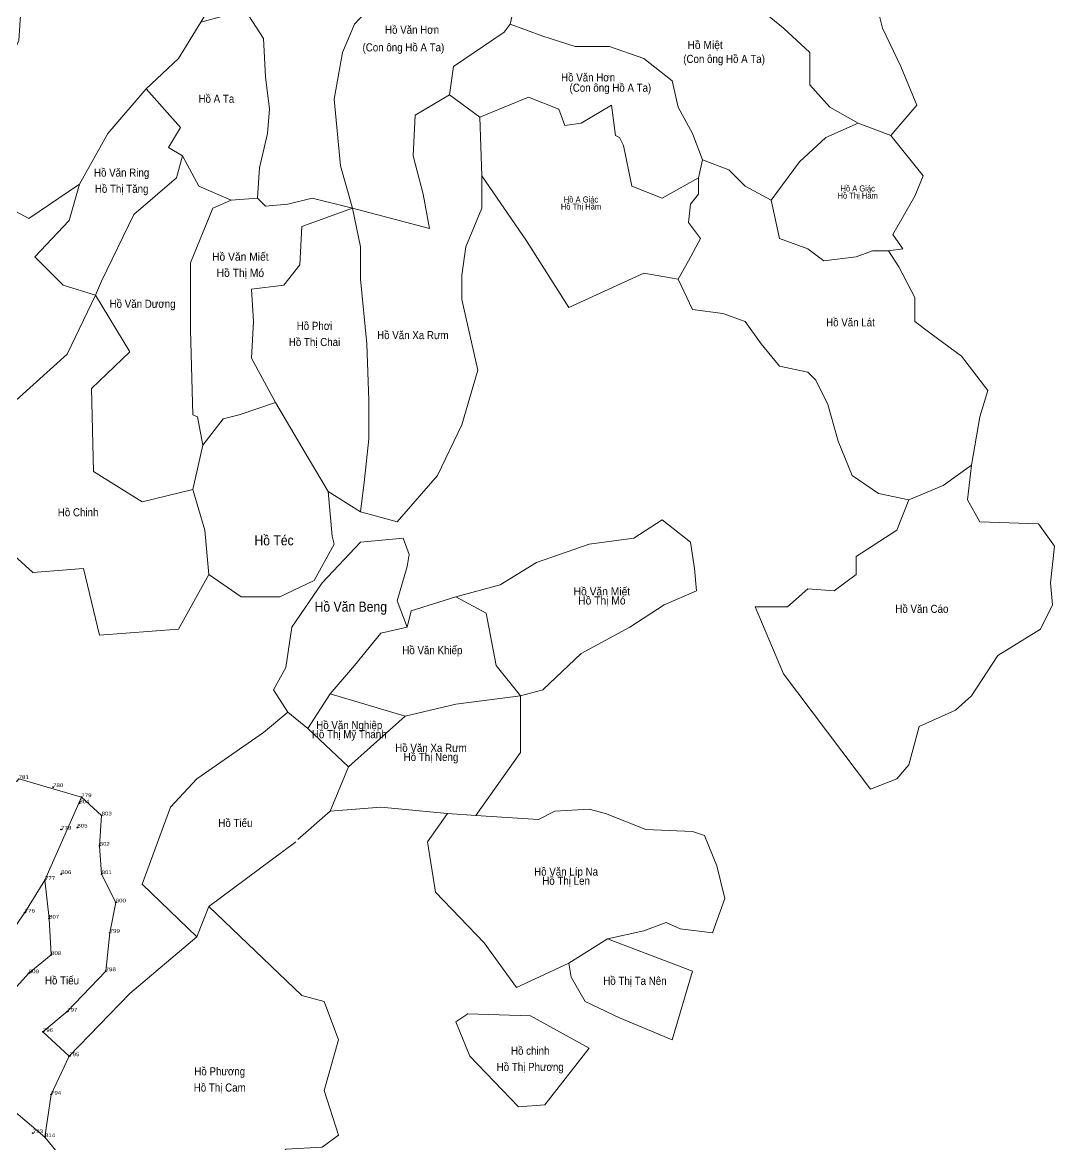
# Model space of a CAD drawing. Header units: metres. Extents: x 549244 to 555620, y 1839739 to 1842785.
# Drawn here: x 552719 to 553229, y 1841856 to 1842411 of the extents above; entities that cross this region are included whole.
import ezdxf
from ezdxf.enums import TextEntityAlignment as Align

# ---------------------------------------------------------------- set-up
doc = ezdxf.new("R2010")
doc.units = ezdxf.units.M
doc.header["$LTSCALE"] = 0.72
doc.header["$PDMODE"] = 32
doc.header["$PDSIZE"] = 0.36
doc.layers.add('10', color=7, linetype='Continuous', lineweight=13)
doc.layers.add('15', color=7, linetype='Continuous', lineweight=13)
doc.layers.add('12', color=7, linetype='Continuous')
doc.layers.add('7', color=7, linetype='Continuous')

msp = doc.modelspace()

# ---------------------------------------------------------------- linework, layer by layer
at = {"layer": '10'}
for p, q in [((553154, 1842299), (553149, 1842306)), ((552870, 1842179), (552886, 1842169)), ((552871, 1842079), (552908, 1842068)), ((552943, 1842019), (552965, 1842050)), ((552855, 1842007), (552871, 1842021)), ((552943, 1842019), (552929, 1842020)), ((552943, 1842019), (552944.09, 1842020.6))]:
    msp.add_line(p, q, dxfattribs=at)
for points in [[(553132, 1842361), (553116, 1842354), (553103, 1842342)], [(553132, 1842361), (553148, 1842355), (553164, 1842335), (553160, 1842325), (553149, 1842306)], [(552798, 1842345), (552795, 1842334), (552774, 1842316), (552758, 1842283), (552755, 1842276), (552739, 1842281)], [(552946, 1842335), (552946, 1842319), (552938, 1842300), (552936, 1842286), (552936, 1842274), (552944, 1842239), (552936, 1842212), (552924, 1842187), (552904, 1842164), (552886, 1842169)], [(552747, 1842331), (552742, 1842313), (552725, 1842295), (552739, 1842281)], [(552822, 1842323), (552813, 1842319), (552802, 1842292), (552802, 1842259), (552803, 1842217), (552805.45, 1842215.91), (552808, 1842202)], [(552844, 1842223), (552832, 1842245), (552833, 1842263), (552832, 1842279), (552848, 1842281), (552856, 1842291), (552857, 1842310), (552882, 1842319)], [(552886, 1842169), (552888, 1842185), (552890, 1842205), (552890, 1842224), (552889, 1842252), (552886, 1842284), (552886, 1842300), (552882, 1842319)], [(553154, 1842299), (553147, 1842298), (553139, 1842298), (553131, 1842295)], [(552772, 1842248), (552755, 1842276), (552741, 1842247), (552692, 1842203), (552682, 1842187), (552689, 1842175), (552708, 1842166), (552713, 1842149), (552724, 1842139), (552749, 1842141), (552757, 1842108), (552796, 1842111), (552811, 1842138)], [(552772, 1842248), (552753, 1842230), (552754, 1842189), (552778, 1842174), (552803, 1842180)], [(553188, 1842192), (553186, 1842175), (553192, 1842164), (553221, 1842163), (553229, 1842152), (553227, 1842134), (553228, 1842123), (553222, 1842111), (553201, 1842098), (553188, 1842078), (553180, 1842071), (553162, 1842063), (553157, 1842044), (553151, 1842037), (553138, 1842032), (553095, 1842089), (553081, 1842122)], [(553081, 1842122), (553097, 1842122), (553107, 1842131), (553120, 1842130), (553131, 1842138), (553131, 1842147), (553151, 1842160), (553157, 1842175)], [(552933, 1842127), (552955, 1842133), (552973, 1842144), (552999, 1842153), (553021, 1842156), (553035, 1842165), (553049, 1842154), (553051, 1842141), (553052, 1842130), (553036, 1842123), (553019, 1842112), (552995, 1842099), (552976, 1842081), (552965, 1842078)], [(552909, 1842112), (552904, 1842125), (552909, 1842142), (552910, 1842148), (552907, 1842156), (552886, 1842154), (552867, 1842134), (552852, 1842112), (552849, 1842092), (552843, 1842081), (552850, 1842070), (552860, 1842062)], [(552965, 1842078), (552953, 1842093), (552948, 1842119), (552933, 1842127), (552911, 1842120), (552909, 1842112), (552896, 1842109), (552883, 1842093), (552871, 1842079), (552860, 1842062), (552880, 1842043)], [(552929, 1842020), (552896, 1842023), (552871, 1842021), (552880, 1842043), (552908, 1842068), (552933, 1842074), (552965, 1842078), (552965, 1842050)], [(552778, 1841985), (552792, 1842023), (552805, 1842037), (552838, 1842060), (552850, 1842070)], [(552653, 1842039), (552674, 1842036), (552698, 1842013), (552717, 1842037), (552748, 1842028), (552730, 1841987), (552720, 1841971), (552709, 1841955), (552700, 1841926), (552690, 1841923), (552680, 1841903), (552649, 1841933), (552611, 1841954), (552611, 1841969), (552618, 1841987), (552615, 1841992)], [(552762, 1841961), (552765, 1841976), (552758, 1841990), (552757, 1842004), (552758, 1842019), (552748, 1842028)], [(552929, 1842020), (552919, 1842006), (552923, 1841981), (552947, 1841956), (552963, 1841934), (552989, 1841946), (553008, 1841958), (553026, 1841962), (553037, 1841966), (553044, 1841963), (553060, 1841961), (553066, 1841978), (553062, 1841994), (553056, 1842009), (553050, 1842011), (553027, 1842012), (553007, 1842020), (552999, 1842022), (552982, 1842021), (552974, 1842017), (552943, 1842019)], [(552778, 1841985), (552805, 1841959), (552811, 1841974), (552854, 1842006)], [(552730, 1841987), (552732, 1841968), (552733, 1841950), (552722, 1841941), (552713, 1841931), (552712, 1841913), (552709, 1841906), (552698, 1841887), (552730, 1841860), (552733, 1841881), (552742, 1841900), (552729, 1841912), (552741, 1841922), (552760, 1841942), (552762, 1841961)], [(552811, 1841974), (552857, 1841930), (552868, 1841927), (552875, 1841908), (552868, 1841883), (552875, 1841861), (552867, 1841855), (552849, 1841854), (552837, 1841838), (552807, 1841821), (552794, 1841819), (552789, 1841801), (552771, 1841810), (552730, 1841860)], [(552742, 1841900), (552772, 1841931), (552805, 1841959)], [(552989, 1841946), (552990, 1841939), (552997, 1841927), (553014, 1841919), (553040, 1841908), (553050, 1841942), (553008, 1841958)]]:
    msp.add_lwpolyline(points, dxfattribs=at)
for points in [[(552846, 1842127), (552827, 1842127), (552811, 1842138), (552809, 1842160), (552803, 1842180), (552808, 1842202), (552818, 1842215), (552826, 1842217), (552844, 1842223), (552857, 1842201), (552870, 1842179), (552872, 1842157), (552873, 1842153), (552863, 1842135)], [(552977, 1841876), (552999, 1841904), (552970, 1841920), (552939, 1841921), (552933, 1841917), (552940, 1841900), (552964, 1841875)]]:
    msp.add_lwpolyline(points, close=True, dxfattribs=at)
at = {"layer": '15'}
msp.add_lwpolyline([(552750, 1842462), (552718, 1842417), (552717, 1842402), (552706, 1842378), (552687, 1842373), (552688, 1842358), (552686, 1842348), (552705, 1842323), (552722, 1842314), (552747, 1842331), (552761, 1842356), (552780, 1842378), (552796, 1842393), (552807, 1842411), (552822, 1842436), (552846, 1842469), (552850, 1842481), (552811, 1842501), (552769, 1842479)], close=True, dxfattribs=at)
for points in [[(552934, 1842480), (552919, 1842463), (552915, 1842454), (552908, 1842447), (552899, 1842435), (552895, 1842423), (552883, 1842410), (552877, 1842396), (552873, 1842373), (552876, 1842340), (552882, 1842319), (552920, 1842309), (552917, 1842326), (552912, 1842345), (552913, 1842365), (552930, 1842375)], [(553068, 1842431), (553072, 1842444), (553070, 1842468), (553093, 1842459), (553113, 1842453), (553128, 1842444), (553139, 1842428), (553144, 1842408), (553153, 1842389), (553161, 1842370), (553148, 1842355)], [(552965, 1842432), (552960, 1842410), (552976, 1842404), (552992, 1842399), (553009, 1842399), (553026, 1842393), (553040, 1842382), (553043, 1842369), (553050, 1842356), (553055, 1842343), (553068, 1842338), (553076, 1842330), (553089, 1842323)], [(553132, 1842361), (553118, 1842369), (553108, 1842380), (553108, 1842396), (553095, 1842408), (553078, 1842422)], [(552882, 1842319), (552862, 1842324), (552850, 1842321), (552839, 1842320), (552835, 1842324), (552836, 1842339), (552840, 1842356), (552841, 1842368), (552839, 1842384), (552838, 1842403), (552829, 1842417), (552807, 1842411)], [(552960, 1842410), (552957, 1842406), (552932, 1842389), (552930, 1842375), (552945, 1842364), (552969, 1842374), (552984, 1842368), (552987, 1842360), (552995, 1842361), (553010, 1842370), (553012, 1842355), (553014, 1842354), (553016, 1842350), (553020, 1842330), (553035, 1842324), (553053, 1842334), (553055, 1842343)], [(552780, 1842378), (552797, 1842359), (552791, 1842349), (552798, 1842345), (552806, 1842330), (552822, 1842323), (552835, 1842324)], [(552945, 1842364), (552946, 1842335), (552968, 1842303), (552989, 1842270), (553026, 1842287), (553043, 1842284), (553048, 1842293), (553054, 1842304), (553048, 1842312), (553049, 1842321), (553053, 1842326), (553053, 1842334)], [(553103, 1842342), (553089, 1842323), (553093, 1842304), (553107, 1842299), (553115, 1842293), (553131, 1842295)], [(553043, 1842284), (553050, 1842269), (553065, 1842267), (553076, 1842263), (553084, 1842252), (553093, 1842241), (553107, 1842238), (553111, 1842234), (553117, 1842222), (553122, 1842204), (553129, 1842187), (553142, 1842178), (553157, 1842175), (553174, 1842182), (553188, 1842192), (553192, 1842216), (553196, 1842229), (553183, 1842246), (553168, 1842257), (553160, 1842263), (553160, 1842275), (553152, 1842290), (553147, 1842298)]]:
    msp.add_lwpolyline(points, dxfattribs=at)
at = {"layer": '7'}
for p in [(552734, 1842033), (552748, 1842028), (552747, 1842025), (552758, 1842019), (552738, 1842012), (552746, 1842013), (552757, 1842004), (552738, 1841990), (552758, 1841990), (552730, 1841987), (552765, 1841976), (552720, 1841971), (552732, 1841968), (552762, 1841961), (552733, 1841950), (552722, 1841941), (552760, 1841942), (552741, 1841922), (552729, 1841912), (552742, 1841900), (552733, 1841881), (552724, 1841862), (552730, 1841860)]:
    msp.add_point(p, dxfattribs=at)

# ---------------------------------------------------------------- texts
at = {"layer": '10'}
for s, height, width, p in [('Hồ Văn Ring', 4, 0.9, (552767.89, 1842334.66)), ('Hồ Thị Tăng', 4, 0.9, (552767.9, 1842326.66)), ('Hồ Thị Hăm', 3, 0.9, (553131.69, 1842323.81)), ('Hồ A Giác', 3, 0.9, (553131.69, 1842327.31)), ('Hồ Thị Hăm', 3, 0.9, (552994.93, 1842318.37)), ('Hồ A Giác', 3, 0.9, (552994.94, 1842321.87)), ('Hồ Văn Miết', 4, 0.95, (552826.57, 1842293.1)), ('Hồ Thị Mó', 4, 0.95, (552826.57, 1842285.1)), ('Hồ Văn Dương', 4, 0.9, (552778.23, 1842269.82)), ('Hồ Phơi', 4, 0.9, (552863.23, 1842258.92)), ('Hồ Thị Chai', 4, 0.9, (552863.23, 1842250.92)), ('Hồ Văn Xa Rưm', 4, 0.9, (552911.84, 1842254.34)), ('Hồ Chinh', 4, 0.9, (552746.37, 1842166.79)), ('Hồ Téc', 5, 0.9, (552843.23, 1842152.43)), ('Hồ Văn Miết', 4, 0.95, (553005.27, 1842127.7)), ('Hồ Thị Mó', 4, 0.95, (553005.26, 1842123.2)), ('Hồ Văn Beng', 5, 0.9, (552881.16, 1842119.64)), ('Hồ Văn Cáo', 4, 0.9, (553163.42, 1842119.08)), ('Hồ Văn Khiếp', 4, 0.9, (552921.46, 1842098.65)), ('Hồ Văn Nghiệp', 4, 0.9, (552880.39, 1842061.62)), ('Hồ Thị Mỹ Thanh', 4, 0.9, (552880.39, 1842057.12)), ('Hồ Văn Xa Rưm', 4, 0.9, (552920.79, 1842050.36)), ('Hồ Thị Neng', 4, 0.9, (552920.8, 1842045.86)), ('Hồ Tiếu', 4, 0.9, (552824.12, 1842013.24)), ('Hồ Văn Líp Na', 4, 0.9, (552987.57, 1841989.2)), ('Hồ Thị Len', 4, 0.9, (552987.57, 1841984.7)), ('Hồ Tiếu', 4, 0.9, (552738.41, 1841935.45)), ('Hồ chinh', 4, 0.9, (552969.84, 1841900.7)), ('Hồ Phương', 4, 0.9, (552816.38, 1841890.51)), ('Hồ Thị Phương', 4, 0.9, (552969.84, 1841892.7)), ('Hồ Thị Cam', 4, 0.9, (552816.38, 1841882.51))]:
    msp.add_text(s, height=height, dxfattribs=dict(at, width=width)).set_placement(p, align=Align.CENTER)
at = {"layer": '12', "width": 1.25}
for s, p in [('781', (552717, 1842037)), ('780', (552734, 1842033)), ('779', (552748, 1842028)), ('804', (552747, 1842025)), ('803', (552758, 1842019)), ('778', (552738, 1842012)), ('805', (552746, 1842013)), ('802', (552757, 1842004)), ('777', (552730, 1841987)), ('806', (552738, 1841990)), ('801', (552758, 1841990)), ('800', (552765, 1841976)), ('776', (552720, 1841971)), ('807', (552732, 1841968)), ('799', (552762, 1841961)), ('808', (552733, 1841950)), ('809', (552722, 1841941)), ('798', (552760, 1841942)), ('797', (552741, 1841922)), ('796', (552729, 1841912)), ('795', (552742, 1841900)), ('794', (552733, 1841881)), ('793', (552724, 1841862)), ('814', (552730, 1841860))]:
    msp.add_text(s, height=1.8, dxfattribs=at).set_placement(p)
at = {"layer": '15'}
for s, width, p in [('Hồ Văn Hơn', 0.9, (552911.43, 1842405.25)), ('(Con ông Hồ A Ta)', 0.9, (552907.16, 1842396.54)), ('Hồ Miệt', 0.95, (553056.28, 1842397.75)), ('(Con ông Hồ A Ta)', 0.9, (553065.67, 1842390.84)), ('Hồ Văn Hơn', 0.9, (552998.45, 1842381.69)), ('(Con ông Hồ A Ta)', 0.9, (553009.46, 1842376.61)), ('Hồ A Ta', 0.9, (552814.72, 1842371.16)), ('Hồ Văn Lát', 0.9, (553128.14, 1842260.64)), ('Hồ Thị Ta Nên', 0.9, (553021.6, 1841935.24))]:
    msp.add_text(s, height=4, dxfattribs=dict(at, width=width)).set_placement(p, align=Align.CENTER)

doc.saveas('drawing.dxf')
